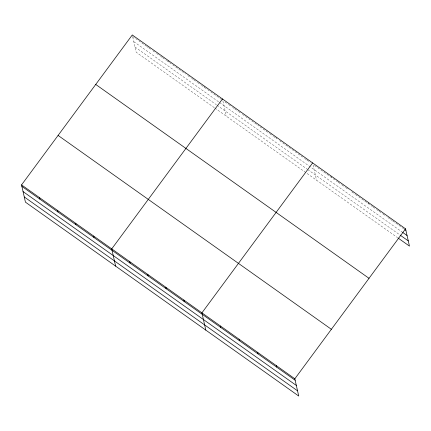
<?xml version="1.0" encoding="UTF-8"?>
<svg xmlns="http://www.w3.org/2000/svg" width="431" height="431" viewBox="0 0 431 431"><rect width="100%" height="100%" fill="white"/><g stroke="black" fill="none" stroke-linecap="round" stroke-linejoin="round"><path stroke-width="0.32" stroke-dasharray="2.15 1.62" d="M132.608 36.436L146.271 46.128M146.815 46.516L148.458 47.679M149.002 48.067L150.645 49.231M152.827 50.783L156.108 53.105M156.658 53.492L159.933 55.82M160.483 56.208L162.121 57.371M162.67 57.759L165.946 60.087M166.495 60.475L185.626 74.046M187.808 75.597L191.089 77.925M191.633 78.313L193.277 79.476M193.821 79.864L197.102 82.186M197.646 82.574L200.927 84.902M201.476 85.29L221.151 99.249M224.977 101.964L228.258 104.291M228.802 104.679L232.083 107.007M232.627 107.394L234.27 108.553M234.814 108.941L238.095 111.268M238.639 111.656L240.282 112.82M242.464 114.371L258.864 126.003M259.958 126.779L265.421 130.658M265.97 131.046L269.251 133.373M269.795 133.761L273.076 136.088M273.62 136.471L276.901 138.798L276.567 137.333M279.633 140.738L300.402 155.472M300.951 155.86L304.227 158.188M304.776 158.576L306.414 159.739M306.964 160.127L310.239 162.455M314.614 165.552L337.57 181.839M338.114 182.227L341.395 184.554M341.945 184.942L345.22 187.269M345.77 187.657L349.045 189.985M351.782 191.924L355.058 194.246M355.607 194.634L372.551 206.654M373.095 207.042L376.376 209.369M376.92 209.757L378.563 210.921M379.108 211.309L382.389 213.636M382.933 214.024L386.214 216.351M387.857 217.515L390.039 219.067M390.588 219.454L392.226 220.613M392.776 221.001L404.251 229.147M133.782 41.645L219.045 102.136M219.594 102.524L402.145 232.029M134.989 47.017L216.432 104.792M216.976 105.175L307.163 169.157M307.707 169.545L399.532 234.685M214.326 107.675L136.164 52.226L132.274 34.965M214.87 108.062L397.425 237.573M368.392 202.473L368.726 203.944M331.229 176.107L331.558 177.577M313.121 165.041L316.532 180.185M222.935 101.064L226.35 116.203M204.423 86.146L204.752 87.617M168.349 60.555L168.683 62.026"/><path stroke-width="0.65" d="M21.55 184.899L294.836 378.774L298.726 396.035L25.44 202.161L21.55 184.899L132.274 34.965L405.56 228.839L409.45 246.101L397.975 237.96M312.642 162.923L201.918 312.858L205.808 330.119M294.836 378.774L405.56 228.839M404.795 229.534L405.889 230.31M402.694 232.417L407.063 235.52M400.076 235.073L408.276 240.891M95.736 84.444L369.022 278.318M58.088 135.42L331.374 329.295M21.879 186.37L295.165 380.244M23.053 191.579L296.339 385.454M24.265 196.945L297.552 390.825M222.682 99.922L222.461 98.947L111.731 248.876L115.621 266.137M276.249 365.59L276.583 367.061M257.668 352.407L257.997 353.873M239.086 339.224L239.415 340.689M220.5 326.041L220.834 327.506M183.881 300.062L184.209 301.528M165.843 287.267L166.177 288.732M147.806 274.472L148.14 275.937M129.769 261.671L130.103 263.142M93.699 236.08L94.028 237.551M75.662 223.285L75.991 224.756M57.625 210.49L57.953 211.96M39.587 197.694L39.916 199.165"/></g></svg>
